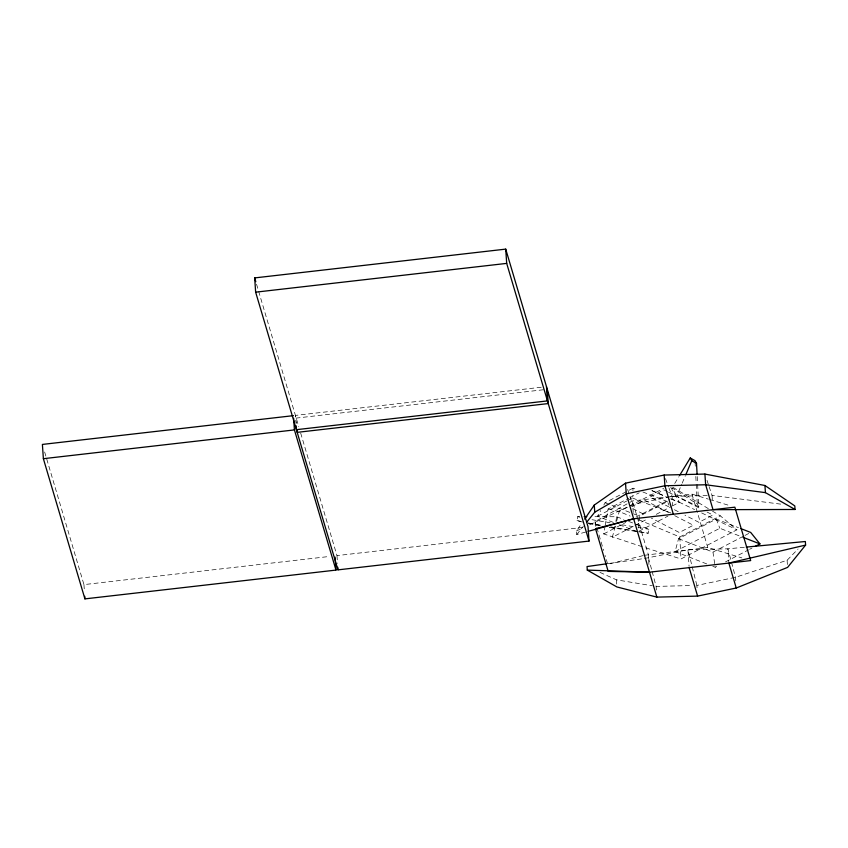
<?xml version="1.0" encoding="UTF-8"?>
<svg xmlns="http://www.w3.org/2000/svg" width="848" height="848" viewBox="0 0 848 848"><rect width="100%" height="100%" fill="white"/><g stroke="black" fill="none" stroke-linecap="round" stroke-linejoin="round"><path stroke-width="0.64" stroke-dasharray="4.24 3.18" d="M627.817 500.437L632.481 498.009L632.619 495.55M632.905 490.632L633.053 488.172L636.731 489.603M638.141 527.954L639.509 516.167L667.45 501.592L669.008 505.217M642.275 546.748L603.712 533.922L605.027 526.449M605.249 525.209L608.111 509.012L628.824 498.211M582.47 522.029L576.99 520.587L577.689 516.665L580.297 516.676M615.012 526.131L614.599 528.484L609.426 527.456M615.86 521.435L616.708 516.739L593.303 516.697M609.574 527.435L648.179 533.201L648.879 529.29L634.58 523.704M615.277 526.237L612.309 537.282L647.003 519.188M616.602 521.329L619.241 511.514L628.601 506.627M706.723 563.92L675.103 551.582L678.559 538.692L716.295 519.018L738.417 527.647M697.628 484.452L698.805 506.807L676.651 496.122L681.697 484.325M682.195 483.148L685.226 476.067M613.358 522.4L597.543 516.231L600.691 510.613M603.84 504.995L605.101 502.747L633.053 488.172M674.743 483.445L678.792 476.799M585.597 532.067L576.746 534.505L576.502 530.943L581.686 523.396M576.746 534.505L583.297 526.396M697.035 587.791L696.876 585.417L735.513 577.308L787.103 560.263L798.053 549.016M595.37 526.301L595.042 521.541L632.428 500.956L668.669 496.801M629.979 497.606L639.18 492.805M597.543 516.231L626.661 501.041M629.767 506.012L663.698 488.321M631.59 506.754L644.406 500.076L670.026 513.252M603.712 533.922L625.686 522.463M636.095 517.036L669.634 499.546M656.257 514.354L671.298 506.521M672.453 505.917L679.396 502.292L694.639 509.595M638.851 531.283L667.959 516.093M638.618 519.654L679.789 536.975L720.312 515.838L736.88 529.82L680.976 558.97L643.526 547.14M675.103 551.582L719.825 528.262L741.714 536.805M678.559 538.692L712.967 552.122L743.844 536.021M744.989 535.427L750.703 532.438M712.808 566.294L715.235 567.238L717.535 566.04M725.559 561.864L748.498 549.896M749.643 549.303L751.932 548.105M576.502 530.943L582.47 528.134M589.646 524.764L632.672 504.518L672.114 496.398L709.479 495.486M643.187 555.599L607.709 564.259L605.101 555.472M644.459 555.281L707.794 547.532L741.852 557.899M644.575 558.472L687.951 549.801L727.881 548.815L744.957 547.214M607.974 563.613L643.272 558.652M541.225 387.239L295.433 415.414L295.963 423.194M543.335 389.762L296.228 418.085L296.577 423.279M669.962 496.652L691.968 494.13L708.366 499.122M44.647 452.005L83.952 584.611L329.745 556.426M300.68 433.095L336.985 555.599L582.777 527.424M652.144 571.541L656.129 586.413L691.618 585.544M709.108 486.625L712.055 495.423L781.665 504.253M599.981 572.389L616.432 579.831L652.292 585.767M592.021 519.707L610.115 522.75M621.743 524.711L633.371 526.672M638.544 527.541L648.879 529.29M588.735 523.184L601.656 525.368M610.698 526.884L648.179 533.201M588.735 523.343L600.373 525.654M576.99 520.587L580.753 521.372M588.268 522.951L602.059 525.855M608.111 509.012L619.241 511.514L630.138 516.093M577.689 516.665L579.884 517.248M709.628 499.504L729.81 505.641M670.789 498.942L679.396 502.292L669.549 485.268M642.879 491.999L667.45 501.592M632.481 498.009L672.623 513.665M605.101 502.747L632.131 513.294M633.361 513.771L639.509 516.167M616.708 516.739L623.863 519.527M628.622 521.382L633.392 523.248M619.432 524.774L637.685 531.887M652.006 490.632L665.108 496.207M671.054 498.751L679.396 502.292M651.953 490.674L666.083 496.875M701.678 512.966L736.88 529.82M667.461 491.67L663.973 489.868L649.992 497.161L668.627 506.744M668.627 492.264L701.232 509.044M707.052 512.033L712.882 515.033L698.9 522.326L684.93 515.128M674.446 509.743L679.11 512.139M674.679 515.648L693.314 525.241L679.333 532.523L651.391 518.149M632.756 508.556L645.572 515.149M672.93 487.314L711.292 510.411M712.415 511.09L720.312 515.838M698.805 506.807L697.268 504.051L672.051 487.876L676.651 496.122M716.295 519.018L719.825 528.262M665.489 478.611L668.584 486.911M669.019 488.098L672.114 496.398L672.729 505.313M707.009 480.339L708.695 485.363M627.626 489.444L632.672 504.518M691.968 494.13L707.794 547.532M595.042 521.541L596.536 526.566M596.907 527.827L603.617 550.437M256.541 284.218L298.803 426.788M648.497 557.92L651.815 570.312M696.876 585.417L687.951 549.801L689.074 566.358M712.967 552.122L715.235 567.238M787.103 560.263L787.432 565.012M735.757 580.869L735.513 577.308L727.881 548.815L728.771 561.789M712.055 495.423L712.49 501.899M656.129 586.413L656.373 589.975M648.953 564.545L648.254 554.359L632.428 500.956L633.212 512.415M616.432 579.831L616.75 584.579M336.985 555.599L337.515 563.379M83.952 584.611L84.312 589.795M679.789 536.975L680.976 558.97M697.215 476.555L697.554 483.137M695.063 461.969L695.339 467.227M695.816 476.438L696.166 483.01M696.229 484.325L697.268 504.051"/><path stroke-width="1.27" d="M685.735 474.88L691.788 460.718L690.251 457.973L679.46 475.696M584.643 519.082L594.268 505.069L625.527 483.169L664.164 475.05L704.911 474.064L764.938 485.501L794.799 505.917L795.042 509.478L713.02 509.68L705.642 484.759L704.911 474.064M586.562 522.336L594.755 512.203L626.259 493.865L664.896 485.756L705.642 484.759L765.426 492.635L795.042 509.478M746.261 547.087L805.356 541.512L805.6 545.084L787.591 567.397L736.244 588.003L697.607 596.112L656.861 597.109L616.92 586.964L587.293 570.11L587.049 566.549L606.659 563.793M755.377 546.313L759.956 543.918L750.703 532.438L740.876 528.611M588.12 531.367L633.647 518.785L734.856 507.178L750.681 560.581L649.473 572.188L608.196 571.393L595.529 528.675L633.647 518.785M805.6 545.084L728.856 563.083L736.244 588.003M254.676 277.911L505.715 249.121L588.035 526.82L589.01 541.077L337.96 569.867L255.64 292.168L254.676 277.911L255.799 281.695M255.64 292.168L506.691 263.389L589.01 541.077M293.45 415.647L42.4 444.426L43.375 458.694L84.927 598.879L335.978 570.089L335.098 557.125M43.375 458.694L294.426 429.915L335.978 570.089M584.198 516.676L586.795 516.686M587.293 570.11L649.473 572.188M742.933 537.272L759.956 543.918M690.251 457.973L694.989 460.655L696.526 463.411L697.077 473.926M691.788 460.718L696.526 463.411M673.333 514.227L664.896 485.756L664.164 475.05M689.159 567.63L697.607 596.112M656.861 597.109L626.259 493.865L625.527 483.169M764.938 485.501L765.426 492.635M594.268 505.069L594.755 512.203M547.278 389.306L548.243 403.574L297.203 432.353L297.023 429.756M546.483 386.635L547.458 400.903L296.408 429.682L296.143 425.791M505.715 249.121L506.691 263.389M337.78 567.27L337.96 569.867M293.631 418.244L294.426 429.915M84.747 596.282L84.927 598.879"/></g></svg>
